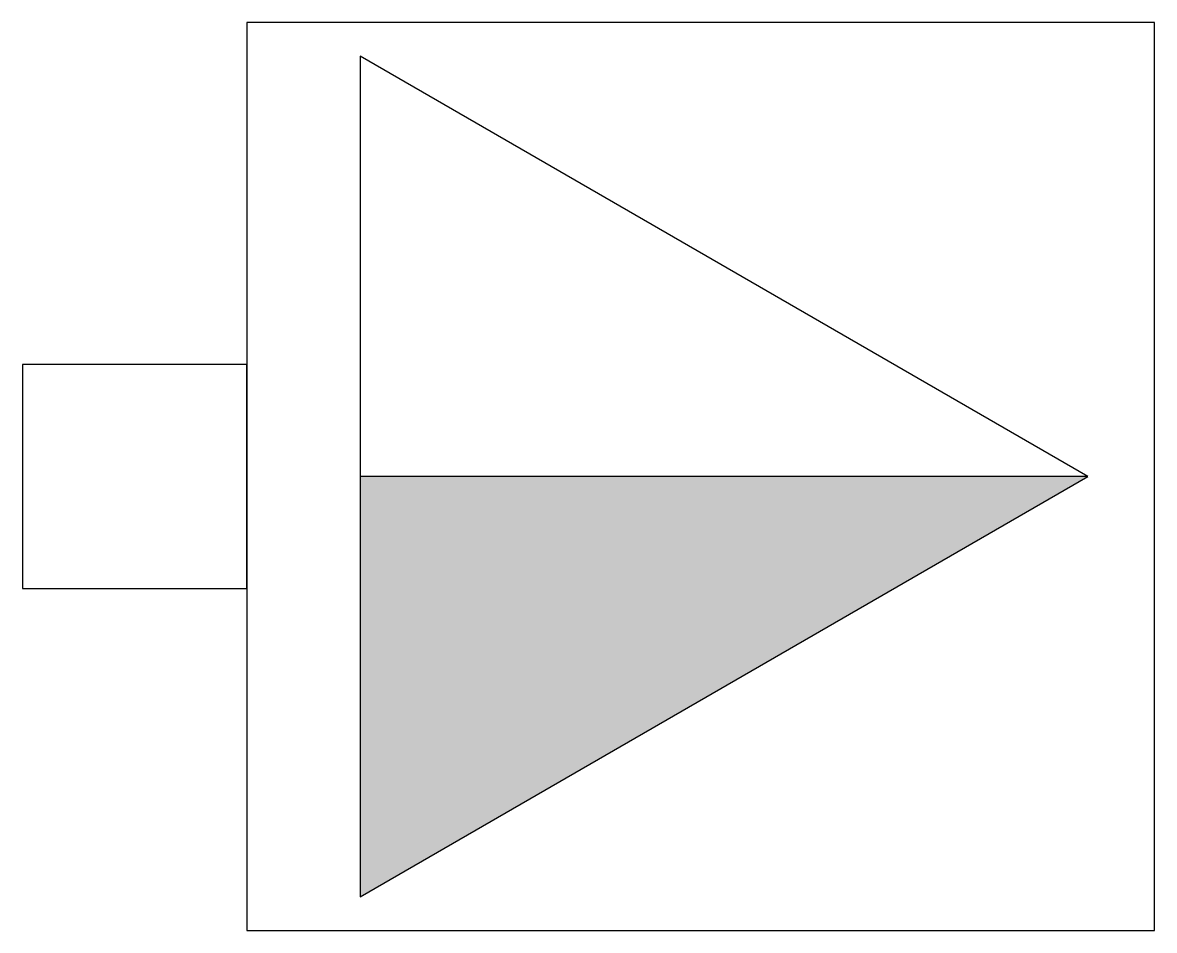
# Model space of a CAD drawing. Header units: millimetres. Extents: x -3094.408 to -3094.004, y 3748.838 to 3749.162.
import ezdxf

# ---------------------------------------------------------------- set-up
doc = ezdxf.new("R2010")
doc.units = ezdxf.units.MM
doc.header["$LTSCALE"] = 10
doc.layers.add('Ele_tomadas', color=2, linetype='Continuous')

msp = doc.modelspace()

# ---------------------------------------------------------------- hatches: boundary and pattern name
at = {"layer": 'Ele_tomadas'}
msp.add_hatch(color=1, dxfattribs=at).paths.add_polyline_path([(-3094.28755, 3748.84982), (-3094.02774, 3748.99982), (-3094.28755, 3748.99982)])

# ---------------------------------------------------------------- linework, layer by layer
at = {"layer": 'Ele_tomadas', "color": 1}
msp.add_line((-3094.02774, 3748.99982), (-3094.28755, 3748.99982), dxfattribs=at)
at = {"layer": 'Ele_tomadas', "color": 2}
msp.add_lwpolyline([(-3094.32805, 3748.83782), (-3094.00405, 3748.83782), (-3094.00405, 3749.16182), (-3094.32805, 3749.16182)], close=True, dxfattribs=at)
at = {"layer": 'Ele_tomadas', "color": 3}
for points in [[(-3094.28755, 3748.84982), (-3094.02774, 3748.99982), (-3094.28755, 3749.14982)], [(-3094.40805, 3748.95982), (-3094.32805, 3748.95982), (-3094.32805, 3749.03982), (-3094.40805, 3749.03982)]]:
    msp.add_lwpolyline(points, close=True, dxfattribs=at)

doc.saveas('drawing.dxf')
